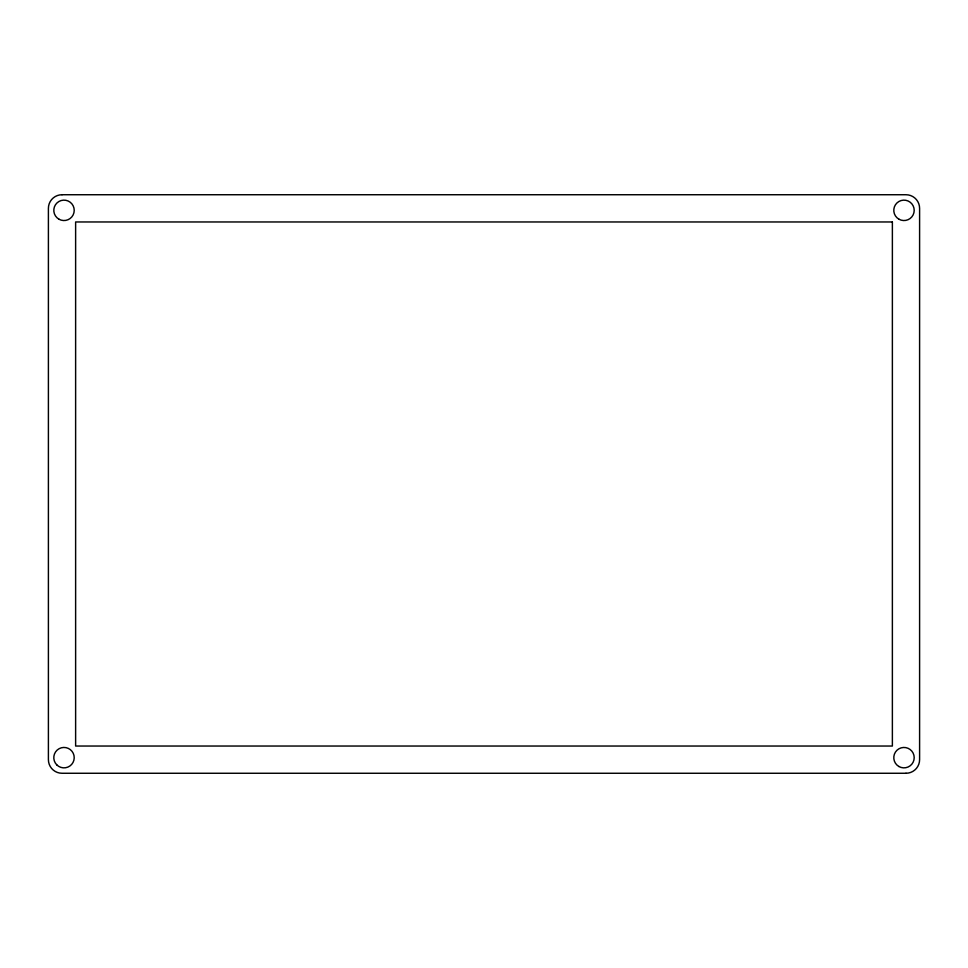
<?xml version="1.0" encoding="UTF-8"?>
<svg xmlns="http://www.w3.org/2000/svg" width="968" height="968" viewBox="0 0 968 968"><rect width="100%" height="100%" fill="white"/><g stroke="black" fill="none" stroke-linecap="round" stroke-linejoin="round"><path stroke-width="1.45" d="M62.012 194.737L905.987 194.737A13.612 13.612 0 0 1 919.6 208.35L919.6 759.65A13.612 13.612 0 0 1 905.987 773.263M905.987 773.263L62.012 773.263A13.612 13.612 0 0 1 48.4 759.65L48.4 208.35A13.612 13.612 0 0 1 62.012 194.737M892.375 221.962L75.625 221.962L75.625 746.038L892.375 746.038L892.375 221.962M56.785 764.877A10.212 10.212 0 0 0 73.87 760.303A10.212 10.212 0 0 0 61.359 747.792A10.212 10.212 0 0 0 56.785 764.877M58.903 219.179A10.212 10.212 0 0 0 74.221 210.346A10.212 10.212 0 0 0 58.903 201.501A10.212 10.212 0 0 0 58.903 219.179M898.885 219.179A10.212 10.212 0 0 0 914.203 210.346A10.212 10.212 0 0 0 898.885 201.501A10.212 10.212 0 0 0 898.885 219.179M898.885 766.499A10.212 10.212 0 0 0 914.203 757.654A10.212 10.212 0 0 0 898.885 748.821A10.212 10.212 0 0 0 898.885 766.499"/></g></svg>
